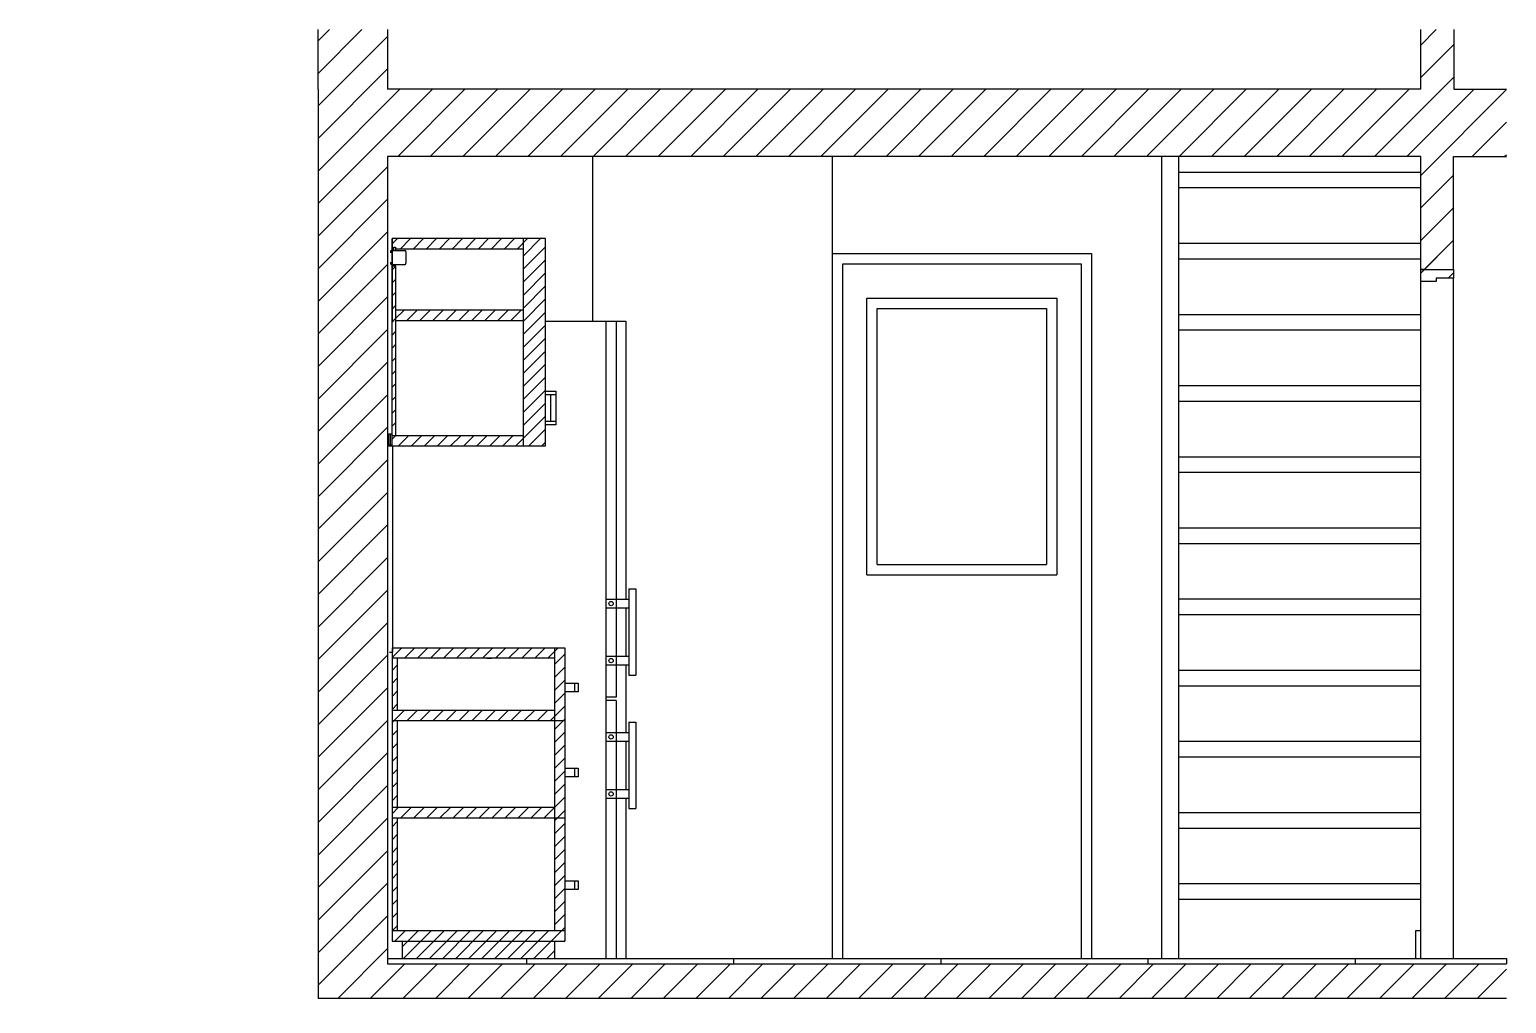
# Model space of a CAD drawing. Header units: millimetres. Extents: x 106 to 25790, y 5092 to 14934.
# Drawn here: x 21512 to 25790, y 7209 to 10028 of the extents above; entities that cross this region are included whole.
import ezdxf

# ---------------------------------------------------------------- set-up
doc = ezdxf.new("R2010")
doc.units = ezdxf.units.MM
for name, color, linetype in [('A-ANNO-NOTE', 7, 'Continuous'), ('A-DETL-MBND', 3, 'Continuous'), ('A-ELEV-IDEN', 3, 'Continuous'), ('A-ELEV-MBE1', 7, 'Continuous'), ('A-ELEV-MBE2', 4, 'Continuous'), ('A-FURN', 4, 'Continuous'), ('A-SECT-MCUT', 7, 'Continuous'), ('IF-ANNO SYMB', 5, 'Continuous'), ('IF-DETL', 3, 'Continuous'), ('IF-FURN', 3, 'Continuous'), ('Layer2', 3, 'Continuous')]:
    doc.layers.add(name, color=color, linetype=linetype)
pattern_1 = [(45, (1640.952, 4e-05), (-18.858538, 18.858538), [])]
pattern_2 = [(45, (1537.654, 0), (-18.858538, 18.858538), [])]

msp = doc.modelspace()

# ---------------------------------------------------------------- hatches: boundary and pattern name
at = {"layer": 'A-ELEV-MBE2'}
h = msp.add_hatch(dxfattribs=at)
h.set_pattern_fill('ANSI31', color=256, scale=8.4)
h.set_pattern_definition(pattern_1)
h.paths.add_polyline_path([(23032.3, 8238.7), (23062.3, 8238.7), (23062.3, 7858.7), (23062.3, 7638.7), (23062.3, 7418.7), (23032.3, 7418.7)])
h.paths.add_polyline_path([(22562.3, 8056.8), (23032.3, 8056.8), (23032.3, 8026.8), (22562.3, 8026.8)])
edge = h.paths.add_edge_path(flags=16)
edge.add_arc((22966.8, 8039.8), 3, 0, 360)
edge = h.paths.add_edge_path(flags=16)
edge.add_arc((23011.8, 8039.8), 3, 0, 360)
edge = h.paths.add_edge_path(flags=16)
edge.add_arc((22712.8, 8039.8), 3, 0, 360)
h.paths.add_polyline_path([(22562.3, 7775.8), (23032.3, 7775.8), (23032.3, 7745.8), (22562.3, 7745.8)])
edge = h.paths.add_edge_path(flags=16)
edge.add_arc((22966.8, 7757.8), 3, 0, 360)
edge = h.paths.add_edge_path(flags=16)
edge.add_arc((23011.8, 7757.8), 1.72, 0, 360)
edge = h.paths.add_edge_path(flags=16)
edge.add_arc((22712.8, 7757.8), 0.0338, 0, 360)
h.paths.add_polyline_path([(23062.3, 7418.7), (23062.3, 7388.7), (22562.3, 7388.7), (22562.3, 7418.7)])
h.paths.add_polyline_path([(22562.3, 7745.8), (22577.3, 7745.8), (22577.3, 7418.7), (22562.3, 7418.7)])
h.paths.add_polyline_path([(22562.3, 8026.8), (22577.3, 8026.8), (22577.3, 7775.8), (22562.3, 7775.8)])
h.paths.add_polyline_path([(22562.3, 8208.7), (22577.3, 8208.7), (22577.3, 8056.8), (22562.3, 8056.8)])
h.paths.add_polyline_path([(22592.3, 7388.7), (23032.3, 7388.7), (23032.3, 7338.7), (22592.3, 7338.7)])
h = msp.add_hatch(dxfattribs=at)
h.set_pattern_fill('ANSI31', color=256, scale=8.4)
h.set_pattern_definition(pattern_1)
h.paths.add_polyline_path([(22562.3, 8221.8), (22562.3, 8238.7), (23032.3, 8238.7), (23032.3, 8208.7), (22562.3, 8208.7)])
at = {"layer": 'A-FURN'}
h = msp.add_hatch(dxfattribs=at)
h.set_pattern_fill('ANSI31', color=256, scale=21)
h.paths.add_polyline_path([(7534.7, 9855.2), (7534.7, 9970.5), (7438.6, 9970.5), (7438.6, 9624.5), (7438.6, 9453.7), (7534.7, 9453.7), (7534.7, 9650.8), (10905.3, 9650.8), (10905.3, 9855.2)])
h.paths.add_polyline_path([(7438.6, 7338.7), (7438.6, 7208.7), (7524.7, 7208.7), (7524.7, 7338.7), (7524.7, 8248.7), (7438.6, 8248.7)])
h.paths.add_polyline_path([(11892.9, 9855.2), (11892.9, 9650.8), (15263.5, 9650.8), (15263.5, 9453.7), (15359.6, 9453.7), (15359.6, 9624.5), (15359.6, 9970.5), (15263.5, 9970.5), (15263.5, 9855.2)])
h.paths.add_polyline_path([(15359.6, 8248.7), (15263.5, 8248.7), (15263.5, 7338.7), (15263.5, 7209), (15359.6, 7209), (15359.6, 7338.7)])
h.paths.add_polyline_path([(20711.4, 9660.5), (20711.4, 7338.7), (20723.5, 7338.7), (20903.6, 7338.7), (20912.7, 7338.7), (20912.7, 9660.5), (20912.7, 9855.2), (20912.7, 10028.3), (20711.4, 10028.3), (20711.4, 9855.2), (17719.2, 9855.2), (17719.2, 10028.3), (17623.1, 10028.3), (17623.1, 9855.2), (17375.9, 9855.2), (17375.9, 9660.5), (17624.1, 9660.5), (17624.1, 9333.4), (17719.2, 9333.4), (17719.2, 9660.5)])
h.paths.add_polyline_path([(22549.3, 7338.7), (22357.1, 7338.7), (22348.1, 7338.7), (22348.1, 9660.5), (22348.1, 9660.5), (22348.1, 9855.2), (22348, 9855.2), (22348, 10028.3), (22549.3, 10028.3), (22549.3, 9855.2), (25541.6, 9855.2), (25541.6, 10028.3), (25637.6, 10028.3), (25637.6, 9855.2), (25789.8, 9855.2), (25789.8, 9660.5), (25636.6, 9660.5), (25636.6, 9333.4), (25636.6, 9308.4), (25586.6, 9308.4), (25586.6, 9298.4), (25541.6, 9298.4), (25541.6, 9333.4), (25541.6, 9660.5), (22549.3, 9660.5)])
h = msp.add_hatch(dxfattribs=at)
h.set_pattern_fill('ANSI31', color=256, scale=21)
h.paths.add_polyline_path([(25789.8, 7323.7), (25636.6, 7323.7), (25541.6, 7323.7), (22549.3, 7323.7), (22549.3, 7338.7), (22549.3, 9660.5), (25541.6, 9660.5), (25541.6, 9333.4), (25636.6, 9333.4), (25636.6, 9660.5), (25789.8, 9660.5), (25789.8, 9855.2), (25637.6, 9855.2), (25637.6, 10028.3), (25541.6, 10028.3), (25541.6, 9855.2), (22549.3, 9855.2), (22549.3, 10028.3), (22348, 10028.3), (22348, 9855.2), (22348.1, 9660.5), (22348.1, 7223.4), (25789.8, 7223.4)])
h = msp.add_hatch(dxfattribs=at)
h.set_pattern_fill('ANSI31', color=256, scale=8.4)
h.set_pattern_definition(pattern_2)
h.paths.add_polyline_path([(22942.3, 9422.9), (23006.2, 9422.9), (23006.2, 8822.9), (22942.3, 8822.9), (22942.3, 8852.9)])
h.paths.add_polyline_path([(22562.3, 9422.9), (22942.3, 9422.9), (22942.3, 9392.9), (22572.3, 9392.9), (22572.3, 9397.9), (22567.3, 9397.9), (22567.3, 9392.9), (22562.3, 9392.9)])
edge = h.paths.add_edge_path(flags=16)
edge.add_arc((22898.3, 9407.9), 2.35, 0, 360)
edge = h.paths.add_edge_path(flags=16)
edge.add_arc((22922.3, 9407.9), 1.19, 0, 360)
edge = h.paths.add_edge_path(flags=16)
edge.add_arc((22616.3, 9407.9), 4, 0, 360)
edge = h.paths.add_edge_path(flags=16)
edge.add_arc((22592.3, 9407.9), 4, 0, 360)
h.paths.add_polyline_path([(22562.3, 8852.9), (22572.3, 8852.9), (22942.3, 8852.9), (22942.3, 8822.9), (22562.3, 8822.9)])
edge = h.paths.add_edge_path(flags=16)
edge.add_arc((22898.3, 8837.9), 0.0481, 0, 360)
edge = h.paths.add_edge_path(flags=16)
edge.add_arc((22922.3, 8837.9), 4, 0, 360)
edge = h.paths.add_edge_path(flags=16)
edge.add_arc((22616.3, 8837.9), 4, 0, 360)
edge = h.paths.add_edge_path(flags=16)
edge.add_arc((22592.3, 8837.9), 1.44, 0, 360)
h.paths.add_polyline_path([(22562.3, 9342.9), (22571.3, 9342.9), (22572.3, 9342.9), (22572.3, 8852.9), (22562.3, 8852.9), (22562.3, 8857.9)])
h = msp.add_hatch(dxfattribs=at)
h.set_pattern_fill('ANSI31', color=256, scale=8.4)
h.set_pattern_definition(pattern_2)
h.paths.add_polyline_path([(22572.3, 9216.1), (22572.3, 9186.1), (22942.3, 9186.1), (22942.3, 9216.1)])

# ---------------------------------------------------------------- linework, layer by layer
at = {"layer": 'A-ANNO-NOTE'}
msp.add_lwpolyline([(25636.6, 9333.4), (25636.6, 9308.4), (25586.6, 9308.4), (25586.6, 9298.4), (25541.6, 9298.4), (25541.6, 9333.4), (25636.6, 9333.4)], dxfattribs=at)
at = {"layer": 'A-DETL-MBND', "color": 0}
msp.add_line((25637.6, 9855.2), (25789.8, 9855.2), dxfattribs=at)
at = {"layer": 'A-ELEV-IDEN'}
for p, q in [((23006.2, 9422.9), (22562.3, 9422.9)), ((22942.3, 9422.9), (22562.3, 9422.9)), ((22562.3, 9422.9), (22562.3, 9183.7)), ((22562.3, 8822.9), (22562.3, 9422.9)), ((22942.3, 8822.9), (22942.3, 9422.9)), ((22942.3, 8822.9), (22942.3, 9422.9)), ((23006.2, 8822.9), (23006.2, 9422.9)), ((22942.3, 9392.9), (22572.3, 9392.9)), ((22572.3, 9342.9), (22572.3, 8852.9)), ((22942.3, 9216.1), (22572.3, 9216.1)), ((22571.3, 9186.1), (22942.3, 9186.1)), ((23006.2, 9183.7), (23239.3, 9183.7)), ((23181.4, 9183.7), (23181.4, 7338.7)), ((23211.4, 9183.7), (23211.4, 8095.7)), ((23239.3, 9183.7), (23239.3, 8378.7)), ((22562.3, 8852.9), (22942.3, 8852.9)), ((22562.3, 8822.9), (23006.2, 8822.9)), ((22562.3, 8822.9), (22942.3, 8822.9)), ((23247.9, 8408.7), (23247.9, 8158.7)), ((23247.9, 8408.7), (23267.9, 8408.7)), ((23267.9, 8408.7), (23267.9, 8158.7)), ((23181.4, 8378.7), (23247.9, 8378.7)), ((23181.4, 8353.7), (23247.9, 8353.7)), ((23239.3, 8353.7), (23239.3, 8213.7)), ((22562.3, 8238.7), (23062.3, 8238.7)), ((22562.3, 8238.7), (22562.3, 7388.7)), ((23032.3, 8238.7), (23032.3, 7418.7)), ((23062.3, 8238.7), (23062.3, 7388.7)), ((23181.4, 8213.7), (23247.9, 8213.7)), ((23032.3, 8208.7), (22562.3, 8208.7)), ((22577.3, 8208.7), (22577.3, 8056.8)), ((23181.4, 8188.7), (23247.9, 8188.7)), ((23239.3, 8188.7), (23239.3, 7992.7)), ((23062.3, 8135.7), (23091.1, 8135.9)), ((23091.2, 8111.1), (23091.1, 8136.1)), ((23091.1, 8136.1), (23101.1, 8136.1)), ((23101.1, 8136.1), (23101.1, 8111.1)), ((23247.9, 8158.7), (23267.9, 8158.7)), ((23101.1, 8111.1), (23062.3, 8111)), ((23211.4, 8095.7), (23181.4, 8095.7)), ((23211.4, 8085.7), (23181.4, 8085.7)), ((23211.4, 8085.7), (23211.4, 7338.7)), ((23032.3, 8056.8), (22562.3, 8056.8)), ((23062.3, 8026.8), (22562.3, 8026.8)), ((22577.3, 8026.8), (22577.3, 7775.8)), ((23247.9, 8022.7), (23247.9, 7772.7)), ((23247.9, 8022.7), (23267.9, 8022.7)), ((23267.9, 8022.7), (23267.9, 7772.7)), ((23181.4, 7992.7), (23247.9, 7992.7)), ((23181.4, 7967.7), (23247.9, 7967.7)), ((23239.3, 7967.7), (23239.3, 7827.7)), ((23062.3, 7889.5), (23091.1, 7889.6)), ((23091.2, 7864.8), (23091.1, 7889.8)), ((23091.1, 7889.8), (23101.1, 7889.8)), ((23101.1, 7889.8), (23101.1, 7864.8)), ((23101.1, 7864.8), (23062.3, 7864.7)), ((23181.4, 7827.7), (23247.9, 7827.7)), ((23181.4, 7802.7), (23247.9, 7802.7)), ((23239.3, 7802.7), (23239.3, 7338.7)), ((23032.3, 7775.8), (22562.3, 7775.8)), ((22562.3, 7745.8), (23062.3, 7745.8)), ((22577.3, 7745.8), (22577.3, 7418.7)), ((23247.9, 7772.7), (23267.9, 7772.7)), ((23062.3, 7563.4), (23091.1, 7563.6)), ((23101.1, 7538.7), (23062.3, 7538.6)), ((23091.2, 7538.7), (23091.1, 7563.7)), ((23091.1, 7563.7), (23101.1, 7563.7)), ((23101.1, 7563.7), (23101.1, 7538.7)), ((23062.3, 7418.7), (22562.3, 7418.7)), ((22562.3, 7388.7), (23062.3, 7388.7)), ((22592.3, 7338.7), (22592.3, 7388.7)), ((23032.3, 7388.7), (23032.3, 7338.7)), ((22549.3, 7338.7), (25541.6, 7338.7)), ((25541.6, 7338.7), (25636.6, 7338.7)), ((25636.6, 7338.7), (25789.8, 7338.7))]:
    msp.add_line(p, q, dxfattribs=at)
for centre in [(23196.4, 8366.2), (23196.4, 8201.2), (23196.4, 7980.2), (23196.4, 7815.2)]:
    msp.add_circle(centre, 6.34, dxfattribs=at)
at = {"layer": 'A-ELEV-MBE1'}
for p, q in [((22549.3, 7338.7), (22549.3, 7323.7)), ((25541.6, 7323.7), (25789.8, 7323.7))]:
    msp.add_line(p, q, dxfattribs=at)
at = {"layer": 'A-ELEV-MBE1', "color": 0}
msp.add_line((22549.3, 7323.7), (25541.6, 7323.7), dxfattribs=at)
at = {"layer": 'A-ELEV-MBE2', "color": 0}
msp.add_line((25541.6, 9333.4), (25636.6, 9333.4), dxfattribs=at)
at = {"layer": 'A-SECT-MCUT'}
for p, q in [((22348, 9855.2), (22348, 10028.3)), ((22549.3, 10028.3), (22549.3, 9855.2)), ((25541.6, 9855.2), (25541.6, 10028.3)), ((25637.6, 10028.3), (25637.6, 9855.2)), ((22348, 9855.2), (22348.1, 9660.5)), ((25541.6, 9855.2), (22549.3, 9855.2)), ((22348.1, 9660.5), (22348.1, 7223.4)), ((25541.6, 9660.5), (22549.3, 9660.5)), ((22549.3, 9660.5), (22549.3, 7338.7)), ((25541.6, 9333.4), (25541.6, 9660.5)), ((25636.6, 9333.4), (25636.6, 9660.5)), ((25636.6, 9660.5), (25789.8, 9660.5)), ((25551.6, 9333.4), (25541.6, 9333.4)), ((22549.3, 8238.7), (22549.3, 7338.7)), ((25789.8, 7338.7), (25789.8, 7323.7)), ((25789.8, 7223.4), (22348.1, 7223.4))]:
    msp.add_line(p, q, dxfattribs=at)
at = {"layer": 'IF-ANNO SYMB'}
for p, q in [((23143.3, 9183.7), (23143.3, 9660.5)), ((23837.2, 9660.5), (23837.2, 7338.7)), ((24791, 9660.5), (24791, 7338.7)), ((24841, 7338.7), (24841, 9660.5)), ((25541.6, 9614.7), (24841, 9614.7)), ((25541.6, 9569.6), (24841, 9569.6)), ((25541.6, 9408.7), (24841, 9408.7)), ((25541.6, 9363.6), (24841, 9363.6)), ((25541.6, 7338.7), (25541.6, 9298.4)), ((25636.6, 7338.7), (25636.6, 9308.4)), ((23937.3, 8449.6), (23937.3, 9250.2)), ((23937.3, 9250.2), (24487.8, 9250.2)), ((24487.8, 9250.2), (24487.8, 8449.6)), ((23967.3, 8479.6), (23967.3, 9220.2)), ((23967.3, 9220.2), (24457.7, 9220.2)), ((24457.7, 9220.2), (24457.7, 8479.6)), ((25541.6, 9202.7), (24841, 9202.7)), ((25541.6, 9157.7), (24841, 9157.7)), ((25541.6, 8996.7), (24841, 8996.7)), ((25541.6, 8951.7), (24841, 8951.7)), ((25541.6, 8790.7), (24841, 8790.7)), ((25541.6, 8745.7), (24841, 8745.7)), ((25541.6, 8584.7), (24841, 8584.7)), ((25541.6, 8539.7), (24841, 8539.7)), ((23967.3, 8479.6), (24457.7, 8479.6)), ((23937.3, 8449.6), (24487.8, 8449.6)), ((25541.6, 8378.7), (24841, 8378.7)), ((25541.6, 8333.7), (24841, 8333.7)), ((25541.6, 8172.7), (24841, 8172.7)), ((25541.6, 8127.7), (24841, 8127.7)), ((25541.6, 7966.7), (24841, 7966.7)), ((25541.6, 7921.7), (24841, 7921.7)), ((25541.6, 7760.7), (24841, 7760.7)), ((25541.6, 7715.7), (24841, 7715.7)), ((25541.6, 7554.7), (24841, 7554.7)), ((25541.6, 7509.7), (24841, 7509.7))]:
    msp.add_line(p, q, dxfattribs=at)
for points in [[(23837.2, 9380.3), (24587.8, 9380.3), (24587.8, 7338.7)], [(23867.3, 7338.7), (23867.3, 9350.3), (24557.8, 9350.3), (24557.8, 7338.7)]]:
    msp.add_lwpolyline(points, dxfattribs=at)
at = {"layer": 'IF-DETL'}
for p, q in [((22549.6, 8822.9), (22564.6, 8822.9)), ((22564.6, 8226), (22564.6, 8822.9)), ((22554.6, 8226), (22564.6, 8226)), ((25541.6, 7418.7), (25526.6, 7418.7)), ((25526.6, 7418.7), (25526.6, 7338.7))]:
    msp.add_line(p, q, dxfattribs=at)
at = {"layer": 'IF-FURN'}
for p, q in [((22557.3, 9386.5), (22557.3, 9382)), ((22557.3, 9386.5), (22557.3, 9382)), ((22562.3, 9392.9), (22567.3, 9392.9)), ((22562.3, 9386.5), (22562.3, 9350.5)), ((22565.3, 9388.5), (22599.3, 9388.5)), ((22567.3, 9388.5), (22567.3, 9397.9)), ((22567.3, 9397.9), (22572.3, 9397.9)), ((22572.3, 9397.9), (22572.3, 9388.5)), ((22602.3, 9385.3), (22602.3, 9351.8)), ((22557.3, 9355), (22557.3, 9350.5)), ((22557.3, 9355), (22557.3, 9350.5)), ((22572.3, 9342.9), (22562.3, 9342.9)), ((22565.3, 9348.5), (22599.3, 9348.5)), ((22572.3, 9342.9), (22572.3, 9348.5)), ((23006.2, 8981.4), (23036.2, 8981.4)), ((23006.2, 8971.4), (23036.2, 8971.4)), ((23021.2, 8971.4), (23021.2, 8894.1)), ((23036.2, 8981.4), (23036.2, 8884.1)), ((22552.3, 8857.9), (22562.3, 8857.9)), ((22552.3, 8825.9), (22552.3, 8857.9)), ((22552.3, 8857.9), (22562.3, 8857.9)), ((22557.3, 8825.9), (22557.3, 8857.9)), ((22557.3, 8825.9), (22557.3, 8857.9)), ((23006.2, 8894.1), (23036.2, 8894.1)), ((23036.2, 8884.1), (23006.2, 8884.1)), ((22552.3, 8825.9), (22562.3, 8825.9)), ((22552.3, 8825.9), (22562.3, 8825.9)), ((22942.3, 8822.9), (22942.3, 8822.9)), ((23062.3, 8238.7), (23062.3, 8208.7)), ((22836.3, 8208.7), (22850.3, 8208.7))]:
    msp.add_line(p, q, dxfattribs=at)
for centre, radius, start, end in [((22559.8, 9385.9), 2.56, 12.6804, 167.3196), ((22559.8, 9385.9), 2.56, 12.6804, 167.3196), ((22565.5, 9385.4), 3.13, 92.2906, 182.2906), ((22599.2, 9385.4), 3.13, 357.7094, 87.7094), ((22559.8, 9351.1), 2.56, 192.6804, 347.3196), ((22559.8, 9351.1), 2.56, 192.6804, 347.3196), ((22565.5, 9351.6), 3.13, 177.7094, 267.7094), ((22599.2, 9351.6), 3.13, 272.2906, 2.2906)]:
    msp.add_arc(centre, radius, start, end, dxfattribs=at)
at = {"layer": 'Layer2'}
for p, q in [((22952.3, 7323.7), (22952.3, 7338.7)), ((23552.3, 7323.7), (23552.3, 7338.7)), ((24152.3, 7323.7), (24152.3, 7338.7)), ((24752.3, 7323.7), (24752.3, 7338.7)), ((25352.3, 7323.7), (25352.3, 7338.7))]:
    msp.add_line(p, q, dxfattribs=at)

doc.saveas('drawing.dxf')
